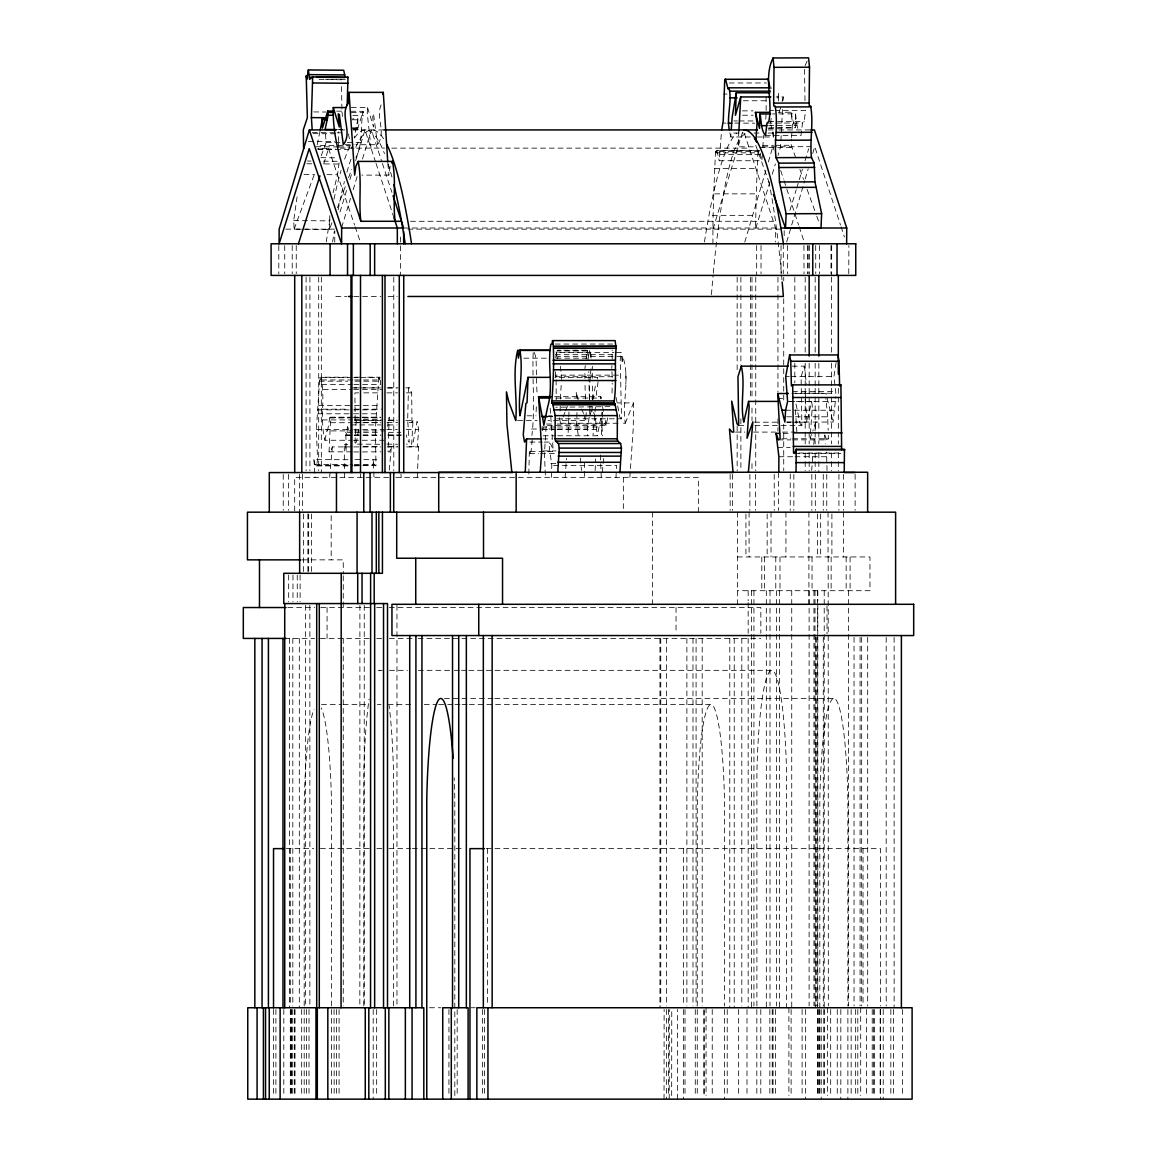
<?xml version="1.0" encoding="UTF-8"?>
<svg xmlns="http://www.w3.org/2000/svg" width="1157" height="1157" viewBox="0 0 1157 1157"><rect width="100%" height="100%" fill="white"/><g stroke="black" fill="none" stroke-linecap="round" stroke-linejoin="round"><path stroke-width="0.75" stroke-dasharray="5 3.75" d="M664.046 1099.15L664.132 1009.54M669.209 1099.15L669.296 1009.54M671.667 1095.563L671.754 1009.54M677.452 1099.15L677.539 1009.54M589.708 414.278L589.723 409.708M536.414 374.796L536.096 358.583L534.332 352.032M586.252 412.572L585.558 420.555L547.984 420.555M592.239 378.209L592.297 366.263M795.568 422.059L833.069 422.059L835.86 396.518M848.761 273.659L848.891 245.544M352.017 446.906L332.348 446.906L330.512 451.968L329.051 451.837L330.685 417.532L329.702 417.908L327.59 430.91L352.625 430.91M334.735 242.16L334.792 230.778M712.929 243.78C712.683 212.96 714.173 182.285 715.503 151.495L758.023 151.495L758.442 152.84L715.937 152.84L715.503 151.495M784.171 235.652L784.215 229.144M768.393 128.413L795.423 127.718L795.51 113.863L772.442 113.936M827.038 470.523L826.561 452.083M347.968 459.734L313.923 459.546L314.979 464.507L316.526 465.895L317.568 459.734L316.367 429.623L319.751 377.515L351.93 377.515M354.071 465.895L375.982 465.288L375.374 429.623L378.758 377.515L353.724 377.515M360.463 477.349L360.507 473.994M417.258 477.349L418.603 446.703L406.179 446.703M762.477 154.648L761.769 160.736L719.249 160.736L721.476 131.855M560.321 399.093L561.347 382.649M576.938 412.572L576.736 424.257L578.428 436.811M560.104 411.053L560.205 405.977M612.183 359.393L612.14 350.108M532.22 439.617L531.135 450.666L529.732 453.631L529.356 451.447L556.372 451.447M568.781 418.791L567.986 436.203M568.825 416.997L568.969 411.603M750.329 136.989L730.848 136.989L730.949 133.055L743.344 133.055M766.165 110.465L766.136 95.742M764.502 136.989L773.353 136.989L773.729 129.555M338.321 141.66L338.596 131.797M405.919 420.642L413.02 420.642L411.661 444.1L406.338 444.1M406.599 446.92L417.258 446.92L418.718 429.406L417.055 421.452L413.251 441.815L411.661 444.1M379.785 444.274L354.881 444.1L356.226 420.642L355.17 422.435L354.895 392.859L361.996 392.859M590.967 368.779L589.289 389.547L589.593 399.758M612.067 392.975L612.183 383.169M795.669 157.554L791.243 145.261L791.475 139.129M347.794 377.196L320.981 377.196C325.507 397.892 319.621 419.398 324.929 440.267L351.757 440.267M546.191 426.456L544.426 453.24L545.439 477.349M589.795 410.59L589.983 405.991M602.595 412.268L601.38 437.144M350.759 111.246L363.124 111.361L357.759 128.427L357.846 118.896L352.552 118.853M765.818 119.171L766.122 112.084M551.296 477.349L551.817 465.374L548.78 443.261L550.645 443.941L553.104 449.538L550.125 407.38M616.001 477.349L616.536 465.374L551.817 465.374M754.942 425.371L801.844 425.371L801.092 376.69L804.433 366.147L791.807 366.147M595.146 470.581L595.681 458.939M536.11 411.776L536.515 403.186M591.95 411.776L592.196 406.628M592.514 399.758L592.442 383.097M611.778 368.447L611.937 365.453M778.343 101.021L778.748 92.791L777.229 101.31M738.889 130.813L738.065 146.823L755.781 146.823M782.494 109.467L780.585 146.823L777.967 155.4M351.323 107.558L367.564 107.558L367.261 113.184L370.992 148.125M355.922 157.728C363.269 143.237 360.058 126.749 363.124 111.361M783.029 100.514L783.231 96.942L776.145 96.942M390.155 166.189L388.926 175.112L361.881 175.112M595.407 406.989L593.064 434.743M805.301 397.285L805.851 388.926M529.356 451.447L528.749 477.349M565.137 477.349L566.453 458.418M629.856 477.349L633.269 427.786L633.486 402.911L617.303 402.911M762.767 147.228L763.634 135.355M811.664 470.509L813.067 453.182M813.776 444.519L814.485 435.842M344.41 477.349L344.294 444.274L345.365 445.055L346.305 451.302L345.755 432.342L352.856 432.342M758.023 151.495C756.649 177.383 756.056 203.299 755.521 229.144L769.607 182.835M791.533 137.582L792.516 123.032L790.925 112.243L778.502 112.287M602.363 472.244L603.578 458.158M329.629 477.349L332.348 446.906M389.273 470.19L391.355 446.906L389.519 451.968L388.058 451.837L389.2 417.2L387.465 426.355M770.663 123.192L771.169 118.303M584.936 368.649L585.283 365.569M765.5 135.658L800.991 135.543L802.495 122.989L804.289 121.326L805.532 110.363L775.364 110.479M814.991 430.823L816.003 421.828L812.807 431.084M339.073 162.747L337.54 174.736L333.057 192.727M589.231 417.2L587.337 429.016L587.727 435.495M555.736 357.875L556.43 352.567L613.948 352.567M615.755 352.567L621.15 352.567L620.239 359.653L621.454 415.739L621.468 418.805L616.074 418.805M352.813 379.959L320.619 379.959L320.981 377.196M363.529 379.959L379.626 379.959L379.988 377.196L363.891 377.196M547.377 425.342L606.008 425.342L607.729 417.663M836.121 362.531L833.951 376.531L835.875 393.221L787.657 393.221M331.914 222.78L329.456 229.448L294.124 229.144L293.719 220.568L297.465 194.174M329.456 229.448L329.803 215.592M533.189 352.596C532.119 380.147 535.228 408.074 531.902 435.495M587.973 360.087L589.029 352.596L590.171 352.032L591.936 358.583M598.097 381.767L596.564 392.281L596.867 397.907M556.04 358.178L588.248 358.178L589.723 350.224L557.515 350.224M586.078 359.176L587.467 350.412L557.052 350.412M590.359 415.233L591.777 406.584M592.905 399.671L595.797 383.488M357.846 118.896L354.187 137.755M324.929 440.267L327.127 429.536L327.59 430.91M319.968 131.305L317.047 145.392L350.629 145.681M358.684 429.941L356.472 441.815L354.881 444.1M557.544 358.829L558.021 356.385L622.741 356.385C630.276 378.064 622.09 401.248 625.243 423.245L619.848 423.245M622.741 356.385L622.336 363.327L621.15 352.567M542.459 430.708L543.139 427.323M557.645 435.77L597.272 435.77L602.045 412.109M792.458 422.204L806.892 422.204L811.679 401.407L786.427 401.407M782.146 101.527L783.231 96.942M811.462 434.439L810.16 438.243L812.301 406.44L811.679 401.407M744.79 242.073L765.847 170.498M768.349 161.98L772.862 146.65L773.975 150.048M786.673 242.073L791.186 226.743M791.677 225.036L804.708 180.723M805.214 179.017L808.222 168.792M812.735 153.462L814.73 146.65L840.488 225.036M339.999 212.035L347.288 188.085M349.906 179.537L351.468 174.403M355.633 160.722L365.005 129.931L375.49 161.734M341.662 227.437L350.513 198.353M353.116 189.806L357.282 176.11M362.488 159.015L371.354 129.931L381.824 161.734M713.001 229.144L742.693 131.623M772.225 174.259L775.364 163.976M789.942 210.328L796.19 189.806M796.71 188.085L802.437 169.269M805.041 160.722L808.685 148.747M323.729 163.932L328.574 148.631L318.016 148.631M780.7 107.644L777.967 115.237M413.02 420.642L412.384 422.421L406.628 422.435M294.124 229.144L315.051 172.436M321.212 155.761L326.129 142.412L325.233 131.059M337.454 207.768L346.073 184.426M348.532 177.744L351.612 169.414M597.186 378.975L597.793 377.356L554.839 377.356M715.937 152.84L716.848 150.468L759.354 150.468L758.442 152.84M618.055 423.245L560.523 423.245L562.418 418.545M563.054 416.983L564.963 412.297M565.599 410.735L567.494 406.035M625.243 423.245L633.486 402.911M805.127 65.631L807.196 60.959M381.101 104.868C375.519 117.696 386.554 132.274 377.558 144.712L355.922 144.712M352.35 435.018L347.028 435.018L347.418 424.923L348.474 429.941M770.576 88.988L771.459 87.816M609.913 406.628L555.808 407.221M345.292 79.457L325.507 79.544M792.69 439.877L826.633 439.877L828.354 438.749L828.282 435.379M417.258 446.92L418.603 446.703M411.95 422.435L411.69 392.859L409.361 387.855L408.464 387.928L407.669 420.063L409.231 442.379L407.394 439.949L406.338 434.945M770.041 110.494L773.585 110.479M768.798 121.442L804.289 121.326M767.019 123.119L802.495 122.989M768.61 125.636L796.999 125.534L799.14 132.954M768.812 127.82L795.423 127.718M762.853 145.363L773.498 145.319M775.262 145.319L791.243 145.261M760.106 147.604L792.039 147.489M729.228 82.971L766.426 82.971M723.53 94.064L727.073 94.064M743.373 100.76L766.411 100.76M742.432 110.87L753.062 110.87M742.548 115.237L753.164 115.237M733.871 120.95L737.414 120.95M739.178 120.95L755.116 120.95M722.387 123.09L725.931 123.09M734.782 123.09L754.711 123.192M339.869 129.931L345.263 129.931M352.437 129.931L383.979 129.931M768.132 129.931L777.027 129.931M778.82 129.931L810.855 129.931M753.974 133.055L761.06 133.055M768.147 133.055L773.469 133.055M757.416 136.989L762.738 136.989M345.104 144.712L354.114 144.712M762.868 146.823L811.245 146.65M340.346 148.125L354.765 148.125M356.573 148.125L384.558 148.125M391.789 148.125L749.201 148.125M720.016 150.627L758.978 150.627M719.972 154.648L760.713 154.648M714.259 168.503L756.765 168.503M714.708 193.855L757.213 193.855M712.365 215.347L754.87 215.347M410.475 221.291L773.324 221.291M403.663 228.001L775.537 228.001L775.537 242.03M285.808 229.144L334.792 229.144M407.929 229.144L782.421 229.144M335.834 296.481L346.666 296.481M353.854 296.481L380.957 296.481M388.087 296.481L397.213 296.481M555.201 344.048L613.817 344.048M555.953 352.032L590.171 352.032M555.432 354.693L612.284 354.693M523.832 358.178L548.881 358.178M555.606 371.701L555.635 375.143L620.354 375.143M785.733 376.531L789.305 376.531M791.084 376.531L833.951 376.531M555.331 376.734L612.183 376.734L612.183 381.564M354.953 377.196L362.098 377.196M354.592 379.959L361.751 379.959M319.274 381.174L347.881 381.174M355.04 381.174L378.281 381.174M321.718 384.529L352.118 384.529M353.897 384.529L380.725 384.529L379.988 377.196M354.346 387.855L361.447 387.855M363.226 387.855L380.971 387.855M388.072 387.855L396.938 387.855M405.818 387.855L409.361 387.855M351.67 387.928L380.06 387.928M387.161 387.928L397.806 387.928M323.28 389.417L351.887 389.417M353.68 389.417L382.287 389.417M792.531 391.543L835.383 391.543M363.775 392.859L379.742 392.859M386.843 392.859L397.487 392.859M406.367 392.859L411.69 392.859M795.611 393.51L825.968 393.51L833.069 422.059M554.579 396.677L600.772 396.677L601.38 398.066L553.408 398.066M777.649 398.514L784.793 398.514M787.613 401.45L835.846 401.45M318.652 405.427L352.625 405.427M354.418 405.427L361.562 405.427M363.356 405.427L377.659 405.427M322.803 409.188L347.838 409.188M354.997 409.188L381.81 409.188M317.842 409.838L351.815 409.838M353.608 409.838L376.849 409.838M785.603 410.229L833.821 410.229M317.813 413.787L351.786 413.787M353.579 413.787L376.82 413.787M527.071 415.797L536.024 415.797M548.548 415.797L552.12 415.797M547.796 416.404L553.133 416.404M547.507 416.636L552.829 416.636M786.615 416.795L827.689 416.795L828.166 430.332M330.193 417.2L351.656 417.2M353.435 417.2L380.263 417.2M330.685 417.532L352.133 417.532M353.926 417.532L380.74 417.532M329.702 417.908L352.957 417.908M354.736 417.908L361.895 417.908M363.674 417.908L379.771 417.908M556.748 418.805L614.28 418.805M322.282 419.919L352.668 419.919M354.461 419.919L361.62 419.919M363.399 419.919L381.289 419.919M354.432 420.063L361.534 420.063M363.298 420.063L381.043 420.063M388.145 420.063L397.025 420.063M359.784 420.642L381.072 420.642M388.173 420.642L397.053 420.642M517.555 420.555L537.238 420.555M786.644 422.059L793.774 422.059M754.581 422.204L778.025 422.204M787.049 422.204L790.65 422.204M355.17 422.435L380.002 422.435M387.103 422.435L397.762 422.435M330.656 422.71L352.104 422.71M353.897 422.71L380.725 422.71M546.451 424.026L555.331 424.026M557.11 424.026L606.846 424.026M350.961 424.923L358.063 424.923M359.841 424.923L381.13 424.923M388.231 424.923L397.111 424.923M738.701 425.371L744.125 425.371M541.534 427.005L555.736 427.005M557.515 427.005L601.929 427.005L602.638 435.943M531.497 429.016L587.337 429.016M316.367 429.623L352.162 429.536M353.912 429.623L384.341 429.536M386.771 429.406L397.415 429.406M406.295 429.406L418.718 429.406M542.59 429.551L555.186 429.551M556.994 429.551L596.622 429.551M354.418 430.91L361.562 430.91M363.356 430.91L384.818 430.91M735.534 432.082L744.804 432.082M753.569 432.082L775.465 432.082M782.436 432.082L795.061 432.082M354.635 432.342L361.736 432.342M363.5 432.342L379.482 432.342M388.347 432.342L400.77 432.342M783.202 433.34L790.347 433.34M354.129 435.018L380.74 435.018M387.841 435.018L402.043 435.018M345.509 435.249L352.61 435.249M354.389 435.249L361.49 435.249M363.255 435.249L381 435.249M388.101 435.249L400.524 435.249M543.24 435.77L555.852 435.77M781.915 438.749L790.838 438.749M792.632 438.749L828.354 438.749M542.691 438.893L551.643 438.893M778.401 439.877L790.911 439.877M353.55 440.267L383.936 440.267M529.906 442.075L542.431 442.075M544.224 442.075L553.162 442.075M344.294 444.274L347.838 444.274M386.814 444.1L397.531 444.274M363.587 446.703L379.568 446.703M388.434 446.703L397.314 446.703M353.796 446.906L380.624 446.906M387.089 446.92L397.733 446.92M777.779 447.412L790.274 447.412M543.53 450.926L555.953 450.926M329.051 451.837L352.292 451.837M353.753 451.968L380.899 451.837M798.923 453.038L841.79 453.038M794.454 453.356L840.879 453.356M529.732 453.631L538.728 453.631M540.536 453.631L556.748 453.631M778.907 456.74L793.196 456.74M794.989 456.74L827.125 456.74M355.054 459.546L376.575 459.734M550.848 463.61L556.242 463.61M314.979 464.507L352.538 464.507M354.317 464.507L361.476 464.507M363.255 464.507L373.986 464.507L375.533 465.895M316.975 465.288L352.726 465.288M354.519 465.288L361.678 465.288M363.457 465.288L375.982 465.288M316.526 465.895L352.278 465.895M388.636 477.349L294.688 477.349L294.688 512.175M395.868 477.349L698.351 477.349L698.351 512.175M737.371 556.951L869.963 556.951L869.963 590.706L737.371 590.706M302.266 559.858L343.253 559.858L343.253 573.988M287.862 607.541L314.603 607.541M320.793 607.541L369.473 607.541M376.69 607.541L382.099 607.541M389.316 607.541L760.843 607.541L760.843 633.269M284.622 638.418L314.603 638.418M320.402 638.418L369.517 638.418M376.734 638.418L382.678 638.418M389.359 638.418L413.28 638.418M418.198 638.418L760.843 638.418M382.258 670.337L378.657 670.337A127.241 15.142 90 0 1 382.085 673.649M389.475 670.337L407.51 670.337M418.328 670.337L452.589 670.337M454.383 670.337L459.792 670.337M461.6 670.337L467.009 670.337M468.816 670.337L771.719 670.337A127.241 15.142 90 0 1 786.558 772.269L786.558 1007.747M444.389 698.452L493.07 698.452M494.878 698.452L833.85 698.452A119.2 14.188 -90 0 1 847.879 800.066L847.879 1005.939M321.487 704.526L341.315 704.526M343.123 704.526L368.374 704.526M377.384 704.526L380.986 704.526M388.202 704.526L413.439 704.526M424.257 704.526L436.883 704.526M438.691 704.526L445.893 704.526M447.701 704.526L453.11 704.526M454.918 704.526L460.327 704.526M462.12 704.526L467.529 704.526M469.337 704.526L710.948 704.526A115.686 13.768 -90 0 1 724.629 808.049L724.629 1005.954M286.155 848.631L313.735 848.631M320.402 848.631L369.633 848.631M376.849 848.631L382.258 848.631M388.926 848.631L410.561 848.631M412.369 848.631L464.651 848.631M486.186 848.631L880.622 848.631L880.622 1005.954M429.493 1007.747L440.933 1007.747M470.899 1007.747L475.238 1007.747M319.158 79.544L342.125 79.746M336.615 111.13L341.922 111.173M313.735 111.925L326.1 112.027M351.265 112.605L363.631 112.721M352.885 115.425L363.486 115.526M352.118 119.764L357.412 119.822M352.046 127.849L357.354 127.892M352.451 128.384L357.759 128.427M337.482 129.555L342.776 129.598M353.377 129.685L360.449 129.743M312.361 132.563L335.328 132.766M337.092 132.78L340.621 132.809M313.084 133.619L336.051 133.822M308.297 141.4L334.792 141.631M326.129 142.412L340.259 142.542M347.331 142.6L361.461 142.716M315.933 146.722L337.135 146.91M338.9 146.925L349.501 147.026M317.741 148.92L335.4 149.079M317.929 149.354L351.497 149.658L351.265 147.04M320.807 157.67L336.701 157.815M307.429 161.04L310.958 161.069M323.338 161.17L339.232 161.315M306.822 163.759L312.13 163.802M324.495 163.918L340.389 164.048M303.973 174.447L314.574 174.533M326.939 174.635L337.54 174.736M293.719 220.568L329.051 220.871M801.844 425.371L800.225 423.968L795.582 402.101M621.468 418.805L619.848 417.301L615.972 396.894M347.028 435.018L345.755 432.342M367.564 107.558L373.537 126.981L372.511 113.892L373.61 114.543L377.558 144.712M593.584 412.485L595.233 416.404M581.653 409.014L583.562 413.555M799.892 169.298L803.508 179.364M807.123 189.43L816.177 214.58M816.784 216.258L818.592 221.291M755.752 145.377L769.231 182.835M824.869 434.974L826.633 439.877M378.758 377.515L379.626 379.959M319.751 377.515L320.619 379.959M328.574 148.631L354.592 225.094M355.17 226.786L360.377 242.088M841.052 226.743L844.408 236.968M780.7 170.498L783.506 179.017M784.056 180.723L798.619 225.036M799.183 226.743L804.216 242.073M744.298 133.229L775.537 228.001M382.388 163.441L391.919 192.366M376.039 163.441L393.987 217.878M716.848 150.468L719.249 160.736M790.925 112.243L795.004 128.311M583.967 414.958L585.558 420.555M555.635 375.143L556.083 376.849M773.353 136.989L770.938 124.797M729.85 132.838L730.848 136.989M578.095 399.845L576.244 391.847L576.591 398.832M373.986 464.507L372.93 459.546L374.044 477.349M559.381 417.807L560.523 423.245M348.416 133.923L349.848 140.749M760.207 153.158L761.769 160.736M795.51 113.863L796.999 125.534M606.008 425.342L604.807 417.851M804.433 366.147L806.371 383.835M591.01 358.164L589.723 350.224M602.609 406.396L603.607 413.063M587.467 350.412L588.248 358.178M556.43 352.567L556.994 356.804M824.493 435.104L825.563 443.898M341.995 112.171L342.515 116.495M595.407 418.053L597.272 435.77M827.689 416.795L825.867 398.514M560.422 366.292L561.767 379.626M387.812 163.701L388.926 175.112M585.471 399.122L584.965 383.734M580.351 458.071L581.479 470.465M589.376 398.876L588.783 371.657M338.451 143.15L338.813 147.619M600.772 396.677L600.931 398.948M400.944 473.878L401.19 477.349M795.394 409.737L796.869 432.082M805.417 399.064L806.892 422.204M313.923 459.546L315.037 477.349M804.997 100.645L804.448 67.193M611.952 371.759L612.183 376.734M600.338 454.961L601.278 477.349M536.4 378.209L537.007 392.888M341.894 109.091L341.517 85.502M601.698 418.154L601.929 427.005M584.444 462.569L584.589 477.349M556.098 379.93L556.199 399.96M584.921 373.48L584.95 382.027M815.685 245.544L815.757 273.659M803.941 245.544L804.014 273.659M284.723 245.544L284.752 273.659M902.417 1009.54L902.417 1095.563M894.13 637.362L894.13 1007.747M893.537 1009.54L893.537 1095.563M890.832 1009.54L890.832 1095.563M886.19 637.362L886.19 1005.939M883.225 1009.54L883.225 1099.15M880.622 1009.54L880.622 1099.15M880.159 1009.54L880.159 1095.563M874.446 1009.54L874.446 1095.563M873.39 1009.54L873.39 1095.563M872.219 1009.54L872.219 1095.563M867.678 637.362L867.678 1005.939M866.607 1009.54L866.607 1095.563M863.021 848.631L863.021 1005.954M861.661 637.362L861.661 1005.939M860.692 1007.747L860.692 1095.563M860.07 637.362L860.07 1005.939M857.814 1009.54L857.814 1095.563M855.659 1009.54L855.659 1095.563M855.124 474.356L855.124 510.382M854.04 637.362L854.04 1005.939M851.147 1009.54L851.147 1095.563M850.077 556.951L850.077 590.706M848.37 590.706L848.37 1005.939M847.879 1009.54L847.879 1099.15M846.157 556.951L846.157 590.706M843.569 474.356L843.569 510.382M843.583 512.175L843.583 556.951M840.821 1009.54L840.821 1099.15M838.941 474.356L838.941 510.382M838.319 388.333L838.319 443.883M838.319 452.85L838.319 470.769M837.263 1009.54L837.263 1095.563M831.897 513.968L831.897 556.951M831.666 245.544L831.666 275.409M831.623 277.203L831.623 352.48M831.623 363.24L831.623 386.539M831.623 388.333L831.623 443.883M831.623 452.85L831.623 470.769M831.131 556.951L831.131 590.706M831.001 245.544L831.001 273.659M830.683 1009.54L830.683 1095.563M828.181 556.951L828.325 1005.939M828.036 512.175L828.036 556.951M827.602 1007.747L827.544 1095.563M827.009 606.037L827.009 633.819M826.749 474.356L826.749 510.382M824.637 1009.54L824.637 1095.563M824.218 590.706L824.218 1007.747M823.741 1009.54L823.741 1095.563M823.263 474.356L823.263 510.382M823.292 637.362L823.292 1005.939M821.239 1009.54L821.239 1099.15M820.66 513.968L820.66 556.951M819.821 1007.747L819.821 800.066A119.2 14.188 -90 0 1 833.85 698.452M819.821 1009.54L819.821 1095.563M819.604 245.544L819.604 273.659M819.04 1009.54L819.04 1095.563M818.838 363.24L818.838 386.539M818.838 388.333L818.838 443.883M818.838 452.85L818.838 472.562M817.797 590.706L817.797 600.902M817.797 604.301L817.797 633.819M817.797 637.362L817.797 1005.939M817.985 1009.54L817.985 1095.563M817.623 513.968L817.623 556.951M817.637 590.706L817.637 1007.747M817.695 1009.54L817.695 1095.563M816.64 637.362L816.64 1005.939M815.584 637.362L815.584 1007.747M815.164 277.203L815.164 352.48M815.164 363.24L815.164 386.539M815.164 388.333L815.164 443.883M815.164 452.85L815.164 470.769M815.323 474.356L815.323 510.382M815.005 590.706L815.005 1005.939M813.949 590.706L813.949 1005.939M812.026 556.951L812.026 590.706M811.838 474.356L811.838 510.382M809.64 245.544L809.64 273.659M809.177 363.24L809.177 386.539M809.177 388.333L809.177 443.883M809.177 452.85L809.177 470.769M809.105 590.706L809.105 1005.939M808.917 512.175L808.917 604.301M808.02 245.544L808.02 273.659M807.832 245.544L807.832 273.659M805.648 1009.54L805.648 1099.15M805.2 277.203L805.2 352.48M805.2 363.24L805.2 386.539M805.2 388.333L805.2 443.883M805.2 452.85L805.2 470.769M802.105 1009.54L802.105 1095.563M794.816 277.203L794.816 352.48M794.816 363.24L794.816 382.953M793.861 474.356L793.861 510.382M791.735 590.706L791.735 1007.747M791.113 1009.54L791.113 1095.563M790.231 473.98L790.231 510.439M788.9 1007.747L788.9 1095.563M787.44 245.544L787.44 273.659M785.936 512.175L785.936 556.951M783.723 277.203L783.723 280.789M783.723 298.708L783.723 402.665M783.723 424.171L783.723 470.769M783.275 243.78L783.275 273.659M781.018 245.544L781.018 273.659M779.992 556.951L779.992 590.706M779.616 590.706L779.616 1007.747M778.632 472.562L778.632 510.382M777.952 277.203L777.952 391.905M777.952 418.791L777.952 431.344M776.506 590.706L776.506 1005.939M775.783 556.951L775.783 590.706M775.566 1009.54L775.566 1095.563M774.221 474.356L774.221 510.382M773.064 1009.54L773.064 1095.563M772.225 1009.54L772.225 1095.563M771.025 512.175L771.025 556.951M769.998 590.706L769.998 1005.939M769.853 1009.54L769.853 1095.563M767.163 513.968L767.163 556.951M766.324 590.706L766.324 1007.747M764.358 556.951L764.358 590.706M761.798 556.951L761.798 590.706M761.031 245.544L761.031 273.659M760.8 1009.54L760.8 1095.563M756.895 1005.954L756.895 772.269A127.241 15.142 90 0 1 771.719 670.337M756.823 1009.54L756.823 1095.563M756.664 245.544L756.664 275.409M755.738 277.203L755.738 470.769M755.507 474.356L755.507 510.382M753.93 590.706L753.93 1005.939M751.992 277.203L751.992 399.078M751.992 408.045L751.992 420.584M751.992 463.595L751.992 470.769M751.414 590.706L751.414 1007.747M750.401 277.203L750.401 399.078M749.881 474.356L749.881 510.382M749.085 512.175L749.085 556.951M748.16 590.706L748.16 600.816M748.16 602.493L748.16 633.269M748.16 638.418L748.16 1007.747M746.988 1009.54L746.988 1095.563M745.932 513.968L745.932 556.951M741.811 638.418L741.811 1005.939M740.885 277.203L740.885 365.019M740.885 418.791L740.885 470.769M738.643 1009.54L738.643 1095.563M737.371 512.175L737.371 604.171M737.154 277.203L737.154 370.399M737.154 425.964L737.154 470.769M734.232 638.418L734.232 1007.747M732.424 474.356L732.424 510.382M730.139 474.356L730.139 510.382M729.792 638.418L729.792 1007.747M727.218 1009.54L727.218 1095.563M724.629 1009.54L724.629 1099.15M712.235 1009.54L712.235 1095.563M706.059 1007.747L706.059 1095.563M704.049 1009.54L704.049 1095.563L703.991 1007.747M702.183 638.418L702.183 1005.939M697.266 1005.954L697.266 808.049A115.686 13.768 -90 0 1 710.948 704.526M697.266 1009.54L697.266 1095.563M696.08 638.418L696.08 1005.939M695.27 1009.54L695.27 1095.563M692.985 638.418L692.985 1005.939M686.882 638.418L686.882 1005.939M685.016 1009.54L685.016 1095.563M683.368 848.631L683.368 1005.954M683.368 1009.54L683.368 1099.15M676.035 607.541L676.035 633.269M668.413 1009.54L668.413 1095.563M666.475 638.418L666.591 1005.954M666.591 1009.54L666.591 1099.15M660.763 638.418L660.763 1005.939M659.953 638.418L659.953 1007.747M652.562 512.175L652.562 607.541M625.85 373.335L625.85 384.153M623.348 477.349L623.348 512.175M487.56 848.631L487.56 1005.433M484.479 1009.54L484.479 1095.563M482.527 1009.54L482.527 1095.563M457.174 1009.54L457.174 1095.563M454.817 1095.549L454.817 800.066A119.2 14.188 90 0 0 454.151 777.793M448.93 1009.54L448.93 1095.563M400.452 237.069L400.452 275.409M396.967 605.371L396.967 1005.939M393.785 277.203L393.785 470.769M393.496 1005.954L393.496 772.269A127.241 15.142 90 0 0 389.099 705.466M376.661 1009.54L376.661 1095.563M373.19 1009.54L373.19 1099.15M364.238 605.371L364.238 1005.939M363.819 1005.954L363.819 772.269A127.241 15.142 90 0 1 369.083 699.059M359.899 605.371L359.841 1005.939M343.253 575.752L343.253 607.541M343.253 638.418L343.253 1005.939M339.073 1009.54L339.073 1095.563M336.571 1009.54L336.571 1095.563M334.04 1009.54L334.185 1095.563M331.567 1005.954L331.567 808.049A115.686 13.768 -90 0 0 321.212 707.968M331.567 1009.54L331.567 1095.563M331.191 515.718L331.191 559.858M327.069 607.541L327.069 638.418M321.328 277.203L321.328 472.562M318.696 277.203L318.696 470.769M311.522 513.983L311.522 571.515M309.931 277.203L309.931 470.769M309.859 605.371L309.859 1005.939M309.006 1009.54L309.006 1095.563M308.673 513.983L308.673 571.515M307.892 513.983L307.892 571.515M306.431 1009.54L306.431 1095.563M306.099 277.203L306.099 470.769M305.622 605.371L305.622 1005.939M304.19 1005.954L304.19 808.049A115.686 13.768 -90 0 1 314.01 709.183M304.19 1009.54L304.19 1095.563M303.582 513.983L303.582 571.515M302.584 474.356L302.584 510.382M301.688 1009.54L301.688 1095.563M300.097 575.087L300.097 601.785M299.634 474.356L299.634 512.175M299.316 638.418L299.316 1007.747M297.248 575.087L297.248 601.785M296.235 245.544L296.235 273.659M295.021 1009.54L295.021 1095.563M294.312 1009.54L294.312 1095.563M292.981 575.087L292.981 601.785M292.822 638.418L292.822 1005.939M292.692 1009.54L292.692 1095.563M292.215 245.544L292.215 273.659M291.448 1009.54L291.448 1095.563M290.913 1009.54L290.913 1095.563M290.306 848.631L290.306 1005.954M290.306 1009.54L290.306 1095.563M289.481 638.418L289.481 1007.747M288.643 474.356L288.643 510.382M288.671 575.087L288.671 601.785M283.812 1009.54L283.812 1095.563M283.234 474.356L283.234 510.382M278.794 245.544L278.794 273.659M275.901 1009.54L275.901 1095.563M273.529 1009.54L273.529 1095.563M711.454 294.645A362.994 43.185 90 0 1 713.131 274.903M713.305 273.139A362.994 43.185 90 0 1 747.335 133.532M768.783 181.418A362.994 43.185 90 0 1 781.38 273.139M781.539 274.903A362.994 43.185 90 0 1 782.016 280.196M355.763 147.185A544.18 64.734 -90 0 1 385.05 141.197M332.594 241.958A544.18 64.734 -90 0 1 334.301 231.313M338.148 209.88A544.18 64.734 -90 0 1 344.41 181.562M346.912 172.234A544.18 64.734 -90 0 1 350.99 159.174M326.245 241.958A544.18 64.734 90 0 1 330.309 217.834M333.968 199.235A544.18 64.734 90 0 1 341.069 170.469M344.656 159.174A544.18 64.734 90 0 1 350.108 145.724M354.476 138.001A544.18 64.734 90 0 1 384.5 153.664M388.072 163.802A544.18 64.734 90 0 1 392.122 177.73M704.454 241.958A544.18 64.734 -90 0 1 736.705 133.2"/><path stroke-width="1.5" d="M773.078 57.98L774.019 67.337L773.643 103.103L773.845 106.068L775.074 106.01C778.386 123.09 774.004 140.416 775.985 157.656L778.675 163.137L779.471 181.982L786.138 213.77L785.516 228.131L821.007 228.001L821.629 213.64L814.962 181.851L814.166 163.007L811.476 157.526C809.495 140.286 813.863 122.96 810.551 105.894L809.336 105.952L809.119 102.973L809.51 67.207L808.569 57.85L773.078 57.98C763.23 77.577 773.194 100.558 768.798 121.442L767.019 123.119L765.5 135.658C760.684 129.57 761.552 121.196 760.019 113.979L770.663 113.95M309.367 129.931L341.677 228.001L341.604 243.78L309.223 148.631L279.083 243.78L279.155 229.144L309.367 129.931L336.282 129.931M778.806 472.244L778.907 456.74L776.058 433.34L779.63 433.34M846.649 243.78L846.736 228.001L814.412 129.931L810.855 129.931M844.248 472.244L844.451 449.249L796.233 449.249L794.454 453.356L793.557 453.038L792.69 384.876L840.908 384.876L841.631 449.726M619.95 472.244L621.439 448.106L620.615 443.536L617.737 441.121L617.288 438.807L617.346 415.609L614.873 403.504L551.744 403.113C553.263 382.475 554.391 360.131 552.945 340.606M614.873 403.504L613.919 403.113C616.97 384.225 614.107 365.236 616.348 346.333L553.928 346.406M788.467 393.51L777.75 393.51L780.136 438.749L778.401 439.877L776.058 433.34M312.159 129.396L311.392 117.609L312.665 76.897L347.997 77.215L347.158 105.388M540.912 438.893L526.594 438.893L525.278 472.244M760.019 113.979L759.513 128.441L755.434 112.374L769.622 112.316M755.926 140.778L757.025 123.163L755.434 112.374M769.897 92.791L736.242 92.791L735.462 115.237L740.726 96.942L770.837 96.942M738.889 130.813L740.726 96.942M769.68 87.816L728.939 87.816C732.439 101.585 726.437 115.902 729.272 129.627M345.914 107.558L333.288 107.558C332.088 147.243 349.183 184.093 360.854 221.291L401.45 221.291M335.718 129.541L325.117 129.439L328.14 115.208L327.793 111.058L333.086 111.101M557.775 472.244L559.265 448.106L558.426 443.536L555.562 441.121L555.1 438.807L555.172 415.609L552.684 403.504M796.03 472.244L796.233 449.249M326.043 118.621L322.514 118.578L322.413 128.123L327.793 111.058M731.224 129.555L732.15 117.349L736.242 92.791M748.391 472.244L752.874 421.828L747.032 438.243L749.172 406.44L748.55 401.407L743.749 422.204C739.887 403.547 745.614 384.601 741.304 366.147L788.206 366.147M540.174 472.244L541.751 450.926L538.598 396.677L551.021 396.677M721.664 130.105L723.241 120.95L724.745 79.312L768.046 79.182L769.882 87.252M549.893 350.412L517.671 350.412C512.03 373.523 517.642 397.343 515.762 420.555L508.675 401.436L506.448 391.847L506.94 424.257L511.842 472.244M322.514 118.578L320.243 129.772M550.356 350.224L519.927 350.224L518.452 358.178L517.671 350.412M387.754 161.951L383.285 92.372L349.024 92.372L348.243 103.32C339.276 115.512 353.232 132.043 343.296 144.712L339.348 114.543L338.249 113.892L339.276 126.981L333.288 107.558M382.75 94.136L383.285 92.372M298.434 243.78L319.954 175.821M316.483 77.288L344.743 77.533L344.743 74.945L343.687 70.244L308.355 69.941L306.793 79.443L306.215 75.726L307.357 117.638L303.308 129.844L303.611 148.805M549.474 377.356L527.997 377.356L519.912 415.797C517.743 393.886 523.629 371.903 519.927 350.224M741.304 366.147L737.964 376.69L738.701 425.371L737.096 423.968L731.701 401.132L733.74 432.082L732.179 432.082L729.474 428.987L733.017 472.244M840.908 384.876L839.62 385.946L838.999 361.259L837.827 354.953L789.609 354.953L785.733 376.531L787.613 401.45L785.603 410.229L784.851 422.059L777.75 393.51M395.115 221.291C392.657 201.318 396.446 181.056 392.425 161.416L358.164 161.416L355.893 166.189L354.664 175.112L349.024 92.372M391.587 162.891L392.425 161.416M526.594 438.893L524.526 442.075L523.268 434.743L525.828 403.648L527.071 402.622L527.997 377.356M728.939 87.816L728.057 88.988L725.54 79.182M792.69 384.876L791.402 385.946L790.781 361.259L789.609 354.953M538.598 396.677L542.17 416.636L546.017 416.404M312.665 76.897L309.599 79.399L308.355 69.941M347.1 77.548L347.997 77.215M553.639 346.493L616.348 346.333M767.25 79.312L768.046 79.182M774.019 67.337L809.51 67.207M773.643 103.103L809.119 102.973M775.537 106.979L811.028 106.863M761.508 125.665L766.831 125.65M776.434 132.419L811.925 132.288M775.262 140.257L810.739 140.127M775.985 157.656L811.476 157.526M778.675 163.137L814.166 163.007M779.312 167.519L814.788 167.389M779.471 181.982L814.962 181.851M780.613 187.448L816.104 187.318M786.138 213.77L821.629 213.64M729.72 91.172L770.461 91.172M729.995 97.853L737.081 97.853M728.143 123.192L731.687 123.192M383.979 129.931L757.459 129.931M341.677 228.001L403.663 228.001M780.787 228.001L846.736 228.001M348.445 296.481L352.046 296.481M407.9 296.481L783.376 296.481A362.994 43.185 90 0 0 782.175 281.975M554.189 348.3L616.363 348.3M553.032 360.261L615.22 360.261M790.781 361.259L838.999 361.259M552.959 363.862L615.134 363.862M553.509 369.763L615.698 369.763M553.697 380.523L615.886 380.523M792.531 397.502L840.749 397.502M539.205 398.066L549.864 398.066M551.773 400.915L613.962 400.915M748.55 401.407L777.403 401.407M551.744 403.113L613.919 403.113M553.133 404.791L615.322 404.791M553.625 409.838L615.813 409.838M782.219 410.229L785.791 410.229M555.172 415.609L617.346 415.609M542.17 416.636L547.507 416.636M793.847 432.848L842.079 432.848M555.1 438.807L617.288 438.807M555.562 441.121L617.737 441.121M558.426 443.536L620.615 443.536M793.254 446.414L841.472 446.414M559.265 448.106L621.439 448.106M796.667 449.856L844.885 449.856M558.86 452.459L621.034 452.459M558.137 456.133L620.311 456.133M557.746 462.279L619.921 462.279M795.77 462.612L844.003 462.612M512.623 472.562L269.292 472.562L269.292 512.175M618.937 472.562L733.495 472.562M844.306 472.562L855.124 472.562M300.892 559.858L247.439 559.858L247.439 512.175L895.605 512.175L895.605 604.301M286.083 607.541L243.317 607.541L243.317 638.418L286.083 638.418M284.347 848.631L273.529 848.631L273.529 1007.747M484.378 848.631L469.959 848.631L469.959 1099.15M309.411 74.627L344.743 74.945M309.411 77.23L312.954 77.259M312.752 82.971L348.083 83.275M328.299 112.417L333.606 112.46M328.14 115.208L333.447 115.266M311.392 117.609L327.286 117.754M322.08 119.504L327.388 119.561M358.164 161.416C362.17 181.056 358.395 201.318 360.854 221.291M773.454 194.578L785.516 228.131M393.047 195.764L403.113 226.324M393.987 217.878L397.328 228.001L397.328 243.78M615.813 346.493L615.134 340.606L552.424 340.606L552.12 343.918L550.862 344.251C547.145 364.657 553.726 386.742 547.724 406.628L543.819 425.342L542.474 416.404M901.39 635.555L901.39 1007.747M867.649 512.175L867.649 472.244L438.72 472.244L438.72 512.175M838.319 275.409L838.319 373.986M837.032 243.78L837.032 275.409M818.838 275.409L818.838 356.067M812.749 243.78L812.749 275.409M809.177 275.409L809.177 356.067M516.152 472.244L516.152 512.175M502.543 604.301L502.543 558.238L396.706 558.238L396.706 512.175M492.144 635.555L492.144 1007.747M487.95 1007.747L487.95 1099.15M483.51 512.175L483.51 558.238M483.337 635.555L483.337 1007.747M478.752 604.301L478.752 635.555M476.858 1099.15L476.858 1007.747L912.106 1007.747L912.106 1099.15L247.757 1099.15L247.757 1007.747L423.809 1007.747L423.809 1099.15M468.108 1099.15L468.108 1007.747L442.741 1007.747L442.741 1099.15M466.343 635.555L466.343 1007.747M458.722 635.555L458.722 1007.747M452.532 635.555L452.532 1007.747M451.288 1007.747L451.288 1099.15M426.759 1099.15L426.759 800.066A119.2 14.188 90 0 1 438.156 700.52A119.2 14.188 90 0 1 453.081 758.341M421.943 635.555L421.943 1007.747M415.739 558.238L415.739 604.301M415.913 635.555L415.913 1007.747M412.066 1007.747L412.066 1099.15M409.723 635.555L409.723 1007.747M405.355 1007.747L405.355 1099.15M403.663 231.501L403.663 243.78M403.735 275.409L403.735 472.562M399.281 275.409L399.281 472.562M393.713 472.562L393.713 512.175M390.372 472.562L390.372 512.175M388.853 1007.747L388.853 1099.15M387.508 1007.747L387.508 603.564L283.783 603.564L283.783 573.308L382.432 573.308L382.432 512.175M385.31 1007.747L385.31 1099.15M384.992 275.409L384.992 472.562M383.531 603.564L383.531 1007.747M382.388 275.409L382.388 472.562M378.86 512.175L378.86 573.308M376.314 512.175L376.314 573.308M374.637 243.78L374.637 275.409M374.651 603.564L374.651 1007.747M374.188 573.308L374.188 603.564M371.99 512.175L371.99 573.308M370.616 573.308L370.544 1007.747M370.182 243.78L370.182 275.409M370.081 472.562L370.081 512.175M368.808 1007.747L368.808 1099.15M365.265 1007.747L365.265 1099.15M363.761 472.562L363.761 512.175M362.04 573.308L362.04 603.564M360.507 275.409L360.507 472.562M357.715 573.308L357.715 603.564M357.079 512.175L357.079 573.308M353.362 243.78L353.362 275.409M351.916 275.409L351.916 472.562M350.99 275.409L350.99 472.562M347.534 243.78L347.534 275.409M341.214 573.308L341.055 1007.747M336.47 472.562L336.47 512.175M330.078 243.78L330.078 275.409M327.821 1007.747L327.821 1099.15M319.289 603.564L319.289 1007.747M317.322 1007.747L317.322 1099.15M316.7 603.564L316.7 1007.747M315.977 1007.747L315.977 1099.15M301.818 275.409L301.818 472.562M299.649 512.175L299.649 573.308M294.702 275.409L294.702 472.562M284.723 603.564L284.723 1007.747M282.988 638.418L282.988 1007.747M280.124 1007.747L280.124 1099.15M269.248 1007.747L269.248 1099.15M268.41 638.418L268.41 1007.747M265.546 1007.747L265.546 1099.15M263.42 1007.747L263.42 1099.15M262.06 638.418L262.06 1007.747M259.486 559.858L259.486 607.541M257.085 1007.747L257.085 1099.15M254.829 638.418L254.829 1007.747M393.872 184.585A544.18 64.734 90 0 1 405.21 243.78M743.792 129.931A544.18 64.734 -90 0 1 783.419 243.78M754.407 138.435A362.994 43.185 90 0 1 756.736 142.224M386.727 144.321A544.18 64.734 -90 0 1 411.559 243.78M855.746 243.78L271.085 243.78L271.114 275.409L855.746 275.409L855.746 243.78M913.683 604.301L391.948 604.301L391.948 635.555L913.683 635.555L913.683 604.301"/></g></svg>
